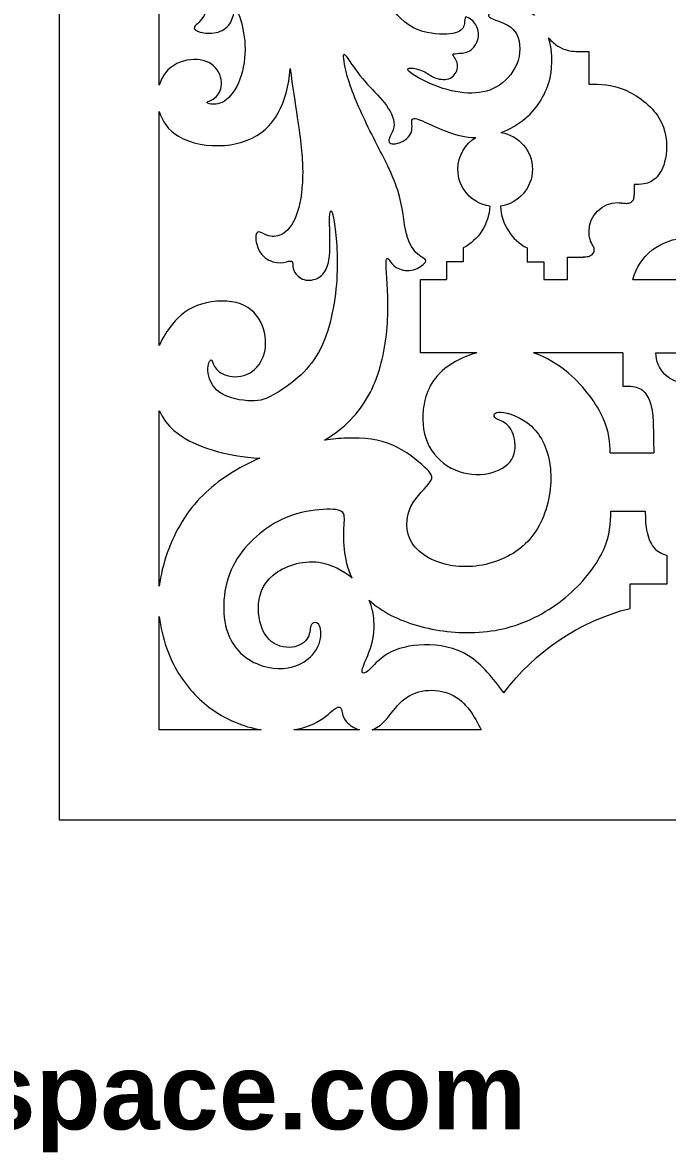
# Model space of a CAD drawing. Header units: millimetres. Extents: x -77 to 114, y -14 to 198.
# Drawn here: x 2.9 to 36.7, y -14 to 45.3 of the extents above; entities that cross this region are included whole.
import ezdxf

# ---------------------------------------------------------------- set-up
doc = ezdxf.new("R2010")
doc.units = ezdxf.units.MM
doc.header["$MEASUREMENT"] = 0
doc.layers.add('Default', color=7, linetype='Continuous')

msp = doc.modelspace()

# ---------------------------------------------------------------- linework, layer by layer
at = {"layer": 'Default', "lineweight": 9}
msp.add_lwpolyline([(4.776, 3.427), (70.682, 3.427), (70.682, 109.822), (4.776, 109.822), (4.776, 3.427)], close=True, dxfattribs=at)
for points, knots in [([(10.043, 54.648), (10.142, 54.094), (10.29, 53.525), (10.46, 52.915), (10.46, 52.915), (10.823, 51.616), (11.624, 50.07), (12.003, 49.088), (12.003, 49.088), (12.381, 48.107), (12.523, 47.447), (12.569, 46.912), (12.569, 46.912), (12.615, 46.376), (12.566, 45.963), (12.403, 45.671), (12.403, 45.671), (12.24, 45.379), (11.962, 45.206), (11.895, 45.077), (11.895, 45.077), (11.827, 44.948), (11.969, 44.861), (12.196, 44.803), (12.196, 44.803), (12.424, 44.744), (12.738, 44.713), (13.028, 44.778), (13.028, 44.778), (13.317, 44.843), (13.582, 45.003), (13.739, 45.237), (13.739, 45.237), (13.896, 45.471), (13.945, 45.779), (14.01, 45.89), (14.01, 45.89), (14.074, 46), (14.155, 45.914), (14.265, 45.594), (14.265, 45.594), (14.376, 45.274), (14.518, 44.72), (14.542, 44.116), (14.542, 44.116), (14.567, 43.513), (14.475, 42.86), (14.275, 42.325), (14.275, 42.325), (14.075, 41.789), (13.766, 41.37), (13.459, 41.173), (13.459, 41.173), (13.151, 40.976), (12.843, 41.001), (12.686, 41.035), (12.686, 41.035), (12.529, 41.068), (12.523, 41.112), (12.597, 41.152), (12.597, 41.152), (12.671, 41.191), (12.825, 41.229), (12.982, 41.364), (12.982, 41.364), (13.139, 41.5), (13.299, 41.734), (13.311, 42.054), (13.311, 42.054), (13.323, 42.374), (13.188, 42.78), (12.895, 43.036), (12.895, 43.036), (12.603, 43.291), (12.153, 43.396), (11.676, 43.347), (11.676, 43.347), (11.199, 43.298), (10.694, 43.094), (10.365, 42.666), (10.365, 42.666), (10.223, 42.482), (10.114, 42.257), (10.043, 42.009)], [0, 0, 0, 0, 0.045455, 0.045455, 0.045455, 0.045455, 0.090909, 0.090909, 0.090909, 0.090909, 0.136364, 0.136364, 0.136364, 0.136364, 0.181818, 0.181818, 0.181818, 0.181818, 0.227273, 0.227273, 0.227273, 0.227273, 0.272727, 0.272727, 0.272727, 0.272727, 0.318182, 0.318182, 0.318182, 0.318182, 0.363636, 0.363636, 0.363636, 0.363636, 0.409091, 0.409091, 0.409091, 0.409091, 0.454545, 0.454545, 0.454545, 0.454545, 0.5, 0.5, 0.5, 0.5, 0.545455, 0.545455, 0.545455, 0.545455, 0.590909, 0.590909, 0.590909, 0.590909, 0.636364, 0.636364, 0.636364, 0.636364, 0.681818, 0.681818, 0.681818, 0.681818, 0.727273, 0.727273, 0.727273, 0.727273, 0.772727, 0.772727, 0.772727, 0.772727, 0.818182, 0.818182, 0.818182, 0.818182, 0.863636, 0.863636, 0.863636, 0.863636, 0.909091, 0.909091, 0.909091, 0.909091, 1, 1, 1, 1]), ([(29.758, 45.676), (29.663, 45.75), (29.562, 45.813), (29.457, 45.864), (29.457, 45.864), (29.042, 46.067), (28.555, 46.092), (28.155, 46.034), (28.155, 46.034), (27.755, 45.975), (27.441, 45.834), (27.352, 45.726), (27.352, 45.726), (27.263, 45.618), (27.398, 45.544), (27.7, 45.437), (27.7, 45.437), (28.001, 45.329), (28.469, 45.187), (28.731, 44.818), (28.731, 44.818), (28.992, 44.448), (29.048, 43.851), (28.885, 43.319), (28.885, 43.319), (28.722, 42.786), (28.34, 42.318), (27.909, 42.023), (27.909, 42.023), (27.478, 41.727), (26.998, 41.604), (26.456, 41.598), (26.456, 41.598), (25.915, 41.591), (25.311, 41.703), (24.705, 41.924), (24.705, 41.924), (24.098, 42.145), (23.488, 42.478), (23.239, 42.672), (23.239, 42.672), (22.99, 42.866), (23.101, 42.921), (23.298, 42.909), (23.298, 42.909), (23.495, 42.897), (23.778, 42.816), (23.987, 42.709), (23.987, 42.709), (24.197, 42.601), (24.332, 42.466), (24.56, 42.386), (24.56, 42.386), (24.788, 42.306), (25.108, 42.281), (25.33, 42.386), (25.33, 42.386), (25.551, 42.49), (25.674, 42.725), (25.702, 42.925), (25.702, 42.925), (25.73, 43.124), (25.662, 43.291), (25.588, 43.408), (25.588, 43.408), (25.514, 43.525), (25.434, 43.593), (25.462, 43.63), (25.462, 43.63), (25.49, 43.666), (25.625, 43.673), (25.81, 43.688), (25.81, 43.688), (25.994, 43.703), (26.229, 43.728), (26.423, 43.876), (26.423, 43.876), (26.616, 44.024), (26.77, 44.295), (26.804, 44.556), (26.804, 44.556), (26.838, 44.818), (26.752, 45.07), (26.614, 45.258), (26.614, 45.258), (26.475, 45.446), (26.284, 45.569), (26.189, 45.587), (26.189, 45.587), (26.093, 45.606), (26.093, 45.52), (26.081, 45.366), (26.081, 45.366), (26.068, 45.212), (26.044, 44.99), (25.807, 44.852), (25.807, 44.852), (25.57, 44.713), (25.12, 44.658), (24.554, 44.713), (24.554, 44.713), (23.987, 44.768), (23.304, 44.935), (22.688, 45.55), (22.688, 45.55), (22.073, 46.166), (21.524, 47.232), (21.195, 48.143), (21.195, 48.143), (20.866, 49.054), (20.755, 49.811), (20.749, 50.482), (20.749, 50.482), (20.742, 51.153), (20.841, 51.739), (20.939, 52.016), (20.939, 52.016), (21.038, 52.293), (21.137, 52.262), (21.164, 52.093), (21.164, 52.093), (21.192, 51.923), (21.149, 51.615), (21.13, 51.341), (21.13, 51.341), (21.112, 51.067), (21.118, 50.827), (21.161, 50.59), (21.161, 50.59), (21.204, 50.353), (21.285, 50.119), (21.414, 49.965), (21.414, 49.965), (21.543, 49.811), (21.722, 49.737), (21.885, 49.697), (21.885, 49.697), (22.048, 49.658), (22.196, 49.651), (22.322, 49.719), (22.322, 49.719), (22.448, 49.787), (22.553, 49.928), (22.608, 50.03), (22.608, 50.03), (22.664, 50.131), (22.67, 50.193), (22.707, 50.221), (22.707, 50.221), (22.743, 50.248), (22.812, 50.242), (22.87, 50.199), (22.87, 50.199), (22.928, 50.156), (22.978, 50.076), (23.097, 49.99), (23.097, 49.99), (23.202, 49.915), (23.36, 49.835), (23.556, 49.824)], [0, 0, 0, 0, 0.02439, 0.02439, 0.02439, 0.02439, 0.04878, 0.04878, 0.04878, 0.04878, 0.073171, 0.073171, 0.073171, 0.073171, 0.097561, 0.097561, 0.097561, 0.097561, 0.121951, 0.121951, 0.121951, 0.121951, 0.146341, 0.146341, 0.146341, 0.146341, 0.170732, 0.170732, 0.170732, 0.170732, 0.195122, 0.195122, 0.195122, 0.195122, 0.219512, 0.219512, 0.219512, 0.219512, 0.243902, 0.243902, 0.243902, 0.243902, 0.268293, 0.268293, 0.268293, 0.268293, 0.292683, 0.292683, 0.292683, 0.292683, 0.317073, 0.317073, 0.317073, 0.317073, 0.341463, 0.341463, 0.341463, 0.341463, 0.365854, 0.365854, 0.365854, 0.365854, 0.390244, 0.390244, 0.390244, 0.390244, 0.414634, 0.414634, 0.414634, 0.414634, 0.439024, 0.439024, 0.439024, 0.439024, 0.463415, 0.463415, 0.463415, 0.463415, 0.487805, 0.487805, 0.487805, 0.487805, 0.512195, 0.512195, 0.512195, 0.512195, 0.536585, 0.536585, 0.536585, 0.536585, 0.560976, 0.560976, 0.560976, 0.560976, 0.585366, 0.585366, 0.585366, 0.585366, 0.609756, 0.609756, 0.609756, 0.609756, 0.634146, 0.634146, 0.634146, 0.634146, 0.658537, 0.658537, 0.658537, 0.658537, 0.682927, 0.682927, 0.682927, 0.682927, 0.707317, 0.707317, 0.707317, 0.707317, 0.731707, 0.731707, 0.731707, 0.731707, 0.756098, 0.756098, 0.756098, 0.756098, 0.780488, 0.780488, 0.780488, 0.780488, 0.804878, 0.804878, 0.804878, 0.804878, 0.829268, 0.829268, 0.829268, 0.829268, 0.853659, 0.853659, 0.853659, 0.853659, 0.878049, 0.878049, 0.878049, 0.878049, 0.902439, 0.902439, 0.902439, 0.902439, 0.926829, 0.926829, 0.926829, 0.926829, 0.95122, 0.95122, 0.95122, 0.95122, 1, 1, 1, 1]), ([(27.999, 39.528), (28.453, 39.7), (28.903, 39.956), (29.285, 40.283), (29.285, 40.283), (29.928, 40.834), (30.384, 41.591), (30.566, 42.395), (30.566, 42.395), (30.732, 43.129), (30.669, 43.902), (30.49, 44.5)], [0, 0, 0, 0, 0.25, 0.25, 0.25, 0.25, 0.5, 0.5, 0.5, 0.5, 1, 1, 1, 1]), ([(30.49, 44.5), (30.653, 44.318), (30.821, 44.17), (30.983, 44.064), (30.983, 44.064), (31.328, 43.84), (31.648, 43.802), (31.913, 43.787), (31.913, 43.787), (32.178, 43.771), (32.387, 43.778), (32.596, 43.784)], [0, 0, 0, 0, 0.25, 0.25, 0.25, 0.25, 0.5, 0.5, 0.5, 0.5, 1, 1, 1, 1]), ([(18.72, 23.37), (19.103, 23.599), (19.473, 23.866), (19.803, 24.163), (19.803, 24.163), (20.6, 24.88), (21.167, 25.774), (21.524, 26.82), (21.524, 26.82), (21.881, 27.867), (22.029, 29.068), (22.05, 30.133), (22.05, 30.133), (22.072, 31.198), (21.967, 32.128), (21.955, 32.565), (21.955, 32.565), (21.943, 33.002), (22.023, 32.946), (22.109, 32.836), (22.109, 32.836), (22.195, 32.725), (22.288, 32.558), (22.488, 32.439), (22.488, 32.439), (22.688, 32.319), (22.996, 32.245), (23.282, 32.294), (23.282, 32.294), (23.568, 32.343), (23.833, 32.516), (23.956, 32.639), (23.956, 32.639), (24.079, 32.762), (24.061, 32.836), (23.987, 32.891), (23.987, 32.891), (23.913, 32.947), (23.784, 32.983), (23.596, 33.156), (23.596, 33.156), (23.408, 33.328), (23.162, 33.636), (23.02, 34.209), (23.02, 34.209), (22.879, 34.781), (22.841, 35.619), (22.564, 36.499), (22.564, 36.499), (22.287, 37.38), (21.77, 38.303), (21.287, 39.258), (21.287, 39.258), (20.804, 40.212), (20.354, 41.197), (20.086, 41.964), (20.086, 41.964), (19.819, 42.73), (19.732, 43.279), (19.723, 43.506), (19.723, 43.506), (19.714, 43.734), (19.782, 43.642), (19.975, 43.365), (19.975, 43.365), (20.169, 43.088), (20.49, 42.626), (20.837, 42.219), (20.837, 42.219), (21.185, 41.813), (21.561, 41.462), (21.862, 41.083), (21.862, 41.083), (22.164, 40.705), (22.392, 40.298), (22.374, 39.935), (22.374, 39.935), (22.355, 39.572), (22.09, 39.252), (22.096, 39.082), (22.096, 39.082), (22.103, 38.913), (22.38, 38.894), (22.654, 38.99), (22.654, 38.99), (22.928, 39.085), (23.199, 39.295), (23.282, 39.553), (23.282, 39.553), (23.365, 39.812), (23.26, 40.12), (23.334, 40.224), (23.334, 40.224), (23.408, 40.329), (23.66, 40.231), (23.99, 40.08), (23.99, 40.08), (24.319, 39.929), (24.726, 39.725), (25.237, 39.544), (25.237, 39.544), (25.645, 39.399), (26.119, 39.268), (26.662, 39.268)], [0, 0, 0, 0, 0.037037, 0.037037, 0.037037, 0.037037, 0.074074, 0.074074, 0.074074, 0.074074, 0.111111, 0.111111, 0.111111, 0.111111, 0.148148, 0.148148, 0.148148, 0.148148, 0.185185, 0.185185, 0.185185, 0.185185, 0.222222, 0.222222, 0.222222, 0.222222, 0.259259, 0.259259, 0.259259, 0.259259, 0.296296, 0.296296, 0.296296, 0.296296, 0.333333, 0.333333, 0.333333, 0.333333, 0.37037, 0.37037, 0.37037, 0.37037, 0.407407, 0.407407, 0.407407, 0.407407, 0.444444, 0.444444, 0.444444, 0.444444, 0.481481, 0.481481, 0.481481, 0.481481, 0.518519, 0.518519, 0.518519, 0.518519, 0.555556, 0.555556, 0.555556, 0.555556, 0.592593, 0.592593, 0.592593, 0.592593, 0.62963, 0.62963, 0.62963, 0.62963, 0.666667, 0.666667, 0.666667, 0.666667, 0.703704, 0.703704, 0.703704, 0.703704, 0.740741, 0.740741, 0.740741, 0.740741, 0.777778, 0.777778, 0.777778, 0.777778, 0.814815, 0.814815, 0.814815, 0.814815, 0.851852, 0.851852, 0.851852, 0.851852, 0.888889, 0.888889, 0.888889, 0.888889, 0.925926, 0.925926, 0.925926, 0.925926, 1, 1, 1, 1]), ([(10.043, 40.634), (10.191, 40.122), (10.514, 39.648), (11.045, 39.329), (11.045, 39.329), (11.685, 38.944), (12.628, 38.784), (13.474, 38.852), (13.474, 38.852), (14.321, 38.92), (15.072, 39.215), (15.617, 39.701), (15.617, 39.701), (16.161, 40.188), (16.5, 40.865), (16.703, 41.598), (16.703, 41.598), (16.816, 42.005), (16.888, 42.429), (16.915, 42.885)], [0, 0, 0, 0, 0.166667, 0.166667, 0.166667, 0.166667, 0.333333, 0.333333, 0.333333, 0.333333, 0.5, 0.5, 0.5, 0.5, 0.666667, 0.666667, 0.666667, 0.666667, 1, 1, 1, 1]), ([(16.915, 42.885), (17.036, 41.959), (17.178, 41.068), (17.289, 40.324), (17.289, 40.324), (17.471, 39.104), (17.57, 38.279), (17.573, 37.487), (17.573, 37.487), (17.576, 36.696), (17.484, 35.939), (17.305, 35.372), (17.305, 35.372), (17.127, 34.806), (16.862, 34.43), (16.585, 34.239), (16.585, 34.239), (16.308, 34.048), (16.018, 34.042), (15.791, 34.104), (15.791, 34.104), (15.563, 34.165), (15.397, 34.295), (15.28, 34.304), (15.28, 34.304), (15.163, 34.313), (15.095, 34.202), (15.11, 33.965), (15.11, 33.965), (15.126, 33.728), (15.224, 33.365), (15.43, 33.116), (15.43, 33.116), (15.637, 32.866), (15.951, 32.731), (16.215, 32.697), (16.215, 32.697), (16.48, 32.663), (16.696, 32.731), (16.831, 32.762), (16.831, 32.762), (16.967, 32.792), (17.022, 32.786), (17.041, 32.697), (17.041, 32.697), (17.059, 32.608), (17.041, 32.435), (17.127, 32.25), (17.127, 32.25), (17.213, 32.066), (17.404, 31.869), (17.65, 31.798), (17.65, 31.798), (17.896, 31.727), (18.198, 31.783), (18.417, 31.912), (18.417, 31.912), (18.635, 32.041), (18.771, 32.245), (18.863, 32.494), (18.863, 32.494), (18.955, 32.743), (19.005, 33.039), (19.008, 33.574), (19.008, 33.574), (19.011, 34.11), (18.968, 34.886), (18.995, 35.221), (18.995, 35.221), (19.023, 35.557), (19.122, 35.452), (19.226, 34.84), (19.226, 34.84), (19.331, 34.227), (19.442, 33.106), (19.359, 31.807), (19.359, 31.807), (19.276, 30.508), (18.999, 29.03), (18.402, 27.968), (18.402, 27.968), (17.804, 26.906), (16.887, 26.259), (16.277, 25.887), (16.277, 25.887), (15.668, 25.515), (15.366, 25.416), (14.864, 25.428), (14.864, 25.428), (14.363, 25.441), (13.66, 25.564), (13.223, 25.872), (13.223, 25.872), (12.786, 26.18), (12.614, 26.672), (12.592, 27.02), (12.592, 27.02), (12.571, 27.368), (12.7, 27.571), (12.764, 27.587), (12.764, 27.587), (12.829, 27.602), (12.829, 27.429), (12.94, 27.242), (12.94, 27.242), (13.051, 27.054), (13.273, 26.851), (13.608, 26.755), (13.608, 26.755), (13.943, 26.66), (14.393, 26.672), (14.775, 26.887), (14.775, 26.887), (15.156, 27.103), (15.471, 27.522), (15.581, 28.027), (15.581, 28.027), (15.692, 28.531), (15.6, 29.123), (15.351, 29.6), (15.351, 29.6), (15.101, 30.077), (14.695, 30.44), (14.082, 30.591), (14.082, 30.591), (13.469, 30.742), (12.65, 30.68), (12.023, 30.437), (12.023, 30.437), (11.395, 30.194), (10.957, 29.769), (10.597, 29.289), (10.597, 29.289), (10.38, 28.999), (10.19, 28.688), (10.043, 28.342)], [0, 0, 0, 0, 0.028571, 0.028571, 0.028571, 0.028571, 0.057143, 0.057143, 0.057143, 0.057143, 0.085714, 0.085714, 0.085714, 0.085714, 0.114286, 0.114286, 0.114286, 0.114286, 0.142857, 0.142857, 0.142857, 0.142857, 0.171429, 0.171429, 0.171429, 0.171429, 0.2, 0.2, 0.2, 0.2, 0.228571, 0.228571, 0.228571, 0.228571, 0.257143, 0.257143, 0.257143, 0.257143, 0.285714, 0.285714, 0.285714, 0.285714, 0.314286, 0.314286, 0.314286, 0.314286, 0.342857, 0.342857, 0.342857, 0.342857, 0.371429, 0.371429, 0.371429, 0.371429, 0.4, 0.4, 0.4, 0.4, 0.428571, 0.428571, 0.428571, 0.428571, 0.457143, 0.457143, 0.457143, 0.457143, 0.485714, 0.485714, 0.485714, 0.485714, 0.514286, 0.514286, 0.514286, 0.514286, 0.542857, 0.542857, 0.542857, 0.542857, 0.571429, 0.571429, 0.571429, 0.571429, 0.6, 0.6, 0.6, 0.6, 0.628571, 0.628571, 0.628571, 0.628571, 0.657143, 0.657143, 0.657143, 0.657143, 0.685714, 0.685714, 0.685714, 0.685714, 0.714286, 0.714286, 0.714286, 0.714286, 0.742857, 0.742857, 0.742857, 0.742857, 0.771429, 0.771429, 0.771429, 0.771429, 0.8, 0.8, 0.8, 0.8, 0.828571, 0.828571, 0.828571, 0.828571, 0.857143, 0.857143, 0.857143, 0.857143, 0.885714, 0.885714, 0.885714, 0.885714, 0.914286, 0.914286, 0.914286, 0.914286, 0.942857, 0.942857, 0.942857, 0.942857, 1, 1, 1, 1]), ([(32.596, 42.066), (33.187, 42.066), (33.779, 42.066), (34.453, 41.786), (34.453, 41.786), (35.127, 41.506), (35.885, 40.945), (36.285, 40.299), (36.285, 40.299), (36.685, 39.652), (36.728, 38.92), (36.658, 38.365), (36.658, 38.365), (36.587, 37.811), (36.402, 37.436), (36.186, 37.202), (36.186, 37.202), (35.971, 36.968), (35.724, 36.875), (35.518, 36.832), (35.518, 36.832), (35.312, 36.789), (35.145, 36.795), (34.979, 36.801)], [0, 0, 0, 0, 0.142857, 0.142857, 0.142857, 0.142857, 0.285714, 0.285714, 0.285714, 0.285714, 0.428571, 0.428571, 0.428571, 0.428571, 0.571429, 0.571429, 0.571429, 0.571429, 0.714286, 0.714286, 0.714286, 0.714286, 1, 1, 1, 1]), ([(27.401, 35.657), (26.452, 35.793), (25.723, 36.609), (25.723, 37.596), (25.723, 37.596), (25.723, 38.303), (26.099, 38.924), (26.662, 39.268)], [0, 0, 0, 0, 0.333333, 0.333333, 0.333333, 0.333333, 1, 1, 1, 1]), ([(27.999, 39.528), (28.929, 39.376), (29.639, 38.569), (29.639, 37.596), (29.639, 37.596), (29.639, 36.61), (28.911, 35.794), (27.963, 35.658)], [0, 0, 0, 0, 0.333333, 0.333333, 0.333333, 0.333333, 1, 1, 1, 1]), ([(34.374, 35.823), (34.474, 35.812), (34.574, 35.801), (34.655, 35.808), (34.655, 35.808), (34.736, 35.816), (34.798, 35.842), (34.849, 35.883), (34.849, 35.883), (34.9, 35.923), (34.94, 35.978), (34.96, 36.042), (34.96, 36.042), (34.98, 36.105), (34.98, 36.176), (34.979, 36.247)], [0, 0, 0, 0, 0.2, 0.2, 0.2, 0.2, 0.4, 0.4, 0.4, 0.4, 0.6, 0.6, 0.6, 0.6, 1, 1, 1, 1]), ([(32.825, 33.555), (32.69, 33.78), (32.613, 34.045), (32.613, 34.328), (32.613, 34.328), (32.613, 35.164), (33.291, 35.843), (34.127, 35.843), (34.127, 35.843), (34.211, 35.843), (34.294, 35.836), (34.374, 35.823)], [0, 0, 0, 0, 0.25, 0.25, 0.25, 0.25, 0.5, 0.5, 0.5, 0.5, 1, 1, 1, 1]), ([(26.006, 33.464), (26.006, 33.464), (26.006, 32.737), (26.006, 32.737), (26.006, 32.737), (26.006, 32.737), (25.131, 32.737), (25.131, 32.737), (25.131, 32.737), (25.131, 32.737), (25.131, 31.8), (25.131, 31.8)], [0, 0, 0, 0, 0.25, 0.25, 0.25, 0.25, 0.5, 0.5, 0.5, 0.5, 1, 1, 1, 1]), ([(29.358, 33.464), (29.358, 33.464), (29.358, 32.737), (29.358, 32.737), (29.358, 32.737), (29.358, 32.737), (30.233, 32.737), (30.233, 32.737), (30.233, 32.737), (30.233, 32.737), (30.233, 31.8), (30.233, 31.8)], [0, 0, 0, 0, 0.25, 0.25, 0.25, 0.25, 0.5, 0.5, 0.5, 0.5, 1, 1, 1, 1]), ([(32.825, 33.555), (32.849, 33.501), (32.873, 33.447), (32.874, 33.378), (32.874, 33.378), (32.875, 33.309), (32.853, 33.224), (32.804, 33.155), (32.804, 33.155), (32.755, 33.085), (32.678, 33.032), (32.59, 33.005), (32.59, 33.005), (32.503, 32.978), (32.404, 32.977), (32.305, 32.977)], [0, 0, 0, 0, 0.2, 0.2, 0.2, 0.2, 0.4, 0.4, 0.4, 0.4, 0.6, 0.6, 0.6, 0.6, 1, 1, 1, 1]), ([(26.713, 27.958), (26.713, 27.958), (23.765, 27.958), (23.765, 27.958), (23.765, 27.958), (23.765, 27.958), (23.765, 31.8), (23.765, 31.8), (23.765, 31.8), (23.765, 31.8), (25.131, 31.8), (25.131, 31.8)], [0, 0, 0, 0, 0.25, 0.25, 0.25, 0.25, 0.5, 0.5, 0.5, 0.5, 1, 1, 1, 1]), ([(26.713, 27.958), (26.071, 27.766), (25.48, 27.471), (25.048, 27.129), (25.048, 27.129), (24.247, 26.495), (23.989, 25.694), (23.909, 24.968), (23.909, 24.968), (23.829, 24.241), (23.927, 23.589), (24.223, 23.041), (24.223, 23.041), (24.518, 22.493), (25.011, 22.049), (25.577, 21.803), (25.577, 21.803), (26.144, 21.557), (26.784, 21.507), (27.332, 21.618), (27.332, 21.618), (27.88, 21.729), (28.336, 22), (28.557, 22.369), (28.557, 22.369), (28.779, 22.739), (28.767, 23.207), (28.668, 23.558), (28.668, 23.558), (28.57, 23.909), (28.385, 24.143), (28.182, 24.278), (28.182, 24.278), (27.979, 24.414), (27.757, 24.451), (27.665, 24.561), (27.665, 24.561), (27.572, 24.672), (27.609, 24.857), (27.978, 24.839), (27.978, 24.839), (28.348, 24.82), (29.05, 24.598), (29.586, 24.1), (29.586, 24.1), (30.121, 23.601), (30.491, 22.825), (30.583, 21.896), (30.583, 21.896), (30.676, 20.966), (30.491, 19.882), (30.072, 19.032), (30.072, 19.032), (29.653, 18.183), (29.001, 17.567), (28.176, 17.179), (28.176, 17.179), (27.35, 16.791), (26.353, 16.631), (25.442, 16.773), (25.442, 16.773), (24.531, 16.914), (23.705, 17.358), (23.318, 17.955), (23.318, 17.955), (22.93, 18.552), (22.979, 19.303), (23.262, 19.882), (23.262, 19.882), (23.545, 20.461), (24.063, 20.867), (24.259, 21.157), (24.259, 21.157), (24.457, 21.446), (24.333, 21.619), (23.97, 21.957), (23.97, 21.957), (23.607, 22.296), (23.003, 22.801), (22.302, 23.102), (22.302, 23.102), (21.6, 23.404), (20.799, 23.503), (19.882, 23.472), (19.882, 23.472), (19.512, 23.459), (19.123, 23.426), (18.72, 23.37)], [0, 0, 0, 0, 0.043478, 0.043478, 0.043478, 0.043478, 0.086957, 0.086957, 0.086957, 0.086957, 0.130435, 0.130435, 0.130435, 0.130435, 0.173913, 0.173913, 0.173913, 0.173913, 0.217391, 0.217391, 0.217391, 0.217391, 0.26087, 0.26087, 0.26087, 0.26087, 0.304348, 0.304348, 0.304348, 0.304348, 0.347826, 0.347826, 0.347826, 0.347826, 0.391304, 0.391304, 0.391304, 0.391304, 0.434783, 0.434783, 0.434783, 0.434783, 0.478261, 0.478261, 0.478261, 0.478261, 0.521739, 0.521739, 0.521739, 0.521739, 0.565217, 0.565217, 0.565217, 0.565217, 0.608696, 0.608696, 0.608696, 0.608696, 0.652174, 0.652174, 0.652174, 0.652174, 0.695652, 0.695652, 0.695652, 0.695652, 0.73913, 0.73913, 0.73913, 0.73913, 0.782609, 0.782609, 0.782609, 0.782609, 0.826087, 0.826087, 0.826087, 0.826087, 0.869565, 0.869565, 0.869565, 0.869565, 0.913043, 0.913043, 0.913043, 0.913043, 1, 1, 1, 1]), ([(33.723, 22.696), (33.705, 23.244), (33.686, 23.792), (33.357, 24.522), (33.357, 24.522), (33.027, 25.251), (32.387, 26.163), (31.531, 26.889), (31.531, 26.889), (30.996, 27.344), (30.374, 27.726), (29.689, 27.958)], [0, 0, 0, 0, 0.25, 0.25, 0.25, 0.25, 0.5, 0.5, 0.5, 0.5, 1, 1, 1, 1]), ([(34.388, 26.206), (34.671, 26.206), (34.955, 26.206), (35.183, 26.12), (35.183, 26.12), (35.41, 26.034), (35.583, 25.861), (35.706, 25.631), (35.706, 25.631), (35.829, 25.4), (35.903, 25.11), (35.943, 24.79), (35.943, 24.79), (35.983, 24.47), (35.989, 24.119), (35.995, 23.765), (35.995, 23.765), (36.001, 23.411), (36.008, 23.054), (36.014, 22.696)], [0, 0, 0, 0, 0.166667, 0.166667, 0.166667, 0.166667, 0.333333, 0.333333, 0.333333, 0.333333, 0.5, 0.5, 0.5, 0.5, 0.666667, 0.666667, 0.666667, 0.666667, 1, 1, 1, 1]), ([(10.043, 24.911), (10.227, 24.511), (10.485, 24.17), (10.81, 23.883), (10.81, 23.883), (11.284, 23.465), (11.9, 23.163), (12.568, 22.935), (12.568, 22.935), (13.235, 22.707), (13.956, 22.553), (14.695, 22.47), (14.695, 22.47), (14.903, 22.447), (15.112, 22.429), (15.325, 22.421)], [0, 0, 0, 0, 0.2, 0.2, 0.2, 0.2, 0.4, 0.4, 0.4, 0.4, 0.6, 0.6, 0.6, 0.6, 1, 1, 1, 1]), ([(15.325, 22.421), (14.754, 22.176), (14.194, 21.887), (13.676, 21.551), (13.676, 21.551), (12.697, 20.917), (11.859, 20.116), (11.244, 19.1), (11.244, 19.1), (10.628, 18.085), (10.178, 16.853), (10.043, 15.689)], [0, 0, 0, 0, 0.25, 0.25, 0.25, 0.25, 0.5, 0.5, 0.5, 0.5, 1, 1, 1, 1]), ([(20.178, 16.119), (19.699, 16.528), (19.078, 16.861), (18.423, 16.951), (18.423, 16.951), (17.536, 17.075), (16.588, 16.754), (16.015, 16.274), (16.015, 16.274), (15.443, 15.794), (15.246, 15.153), (15.246, 14.526), (15.246, 14.526), (15.246, 13.898), (15.443, 13.282), (15.787, 12.918), (15.787, 12.918), (16.132, 12.555), (16.625, 12.444), (17.019, 12.493), (17.019, 12.493), (17.413, 12.543), (17.709, 12.752), (17.844, 12.998), (17.844, 12.998), (17.979, 13.245), (17.955, 13.528), (18.035, 13.676), (18.035, 13.676), (18.115, 13.824), (18.3, 13.836), (18.416, 13.676), (18.416, 13.676), (18.533, 13.516), (18.583, 13.183), (18.478, 12.808), (18.478, 12.808), (18.373, 12.432), (18.115, 12.013), (17.647, 11.724), (17.647, 11.724), (17.179, 11.435), (16.502, 11.274), (15.738, 11.44), (15.738, 11.44), (14.975, 11.607), (14.125, 12.099), (13.712, 13.054), (13.712, 13.054), (13.3, 14.008), (13.325, 15.424), (13.817, 16.551), (13.817, 16.551), (14.309, 17.678), (15.27, 18.516), (16.101, 19.002), (16.101, 19.002), (16.932, 19.488), (17.635, 19.624), (18.226, 19.691), (18.226, 19.691), (18.817, 19.759), (19.297, 19.759), (19.537, 19.661), (19.537, 19.661), (19.777, 19.562), (19.777, 19.365), (19.759, 19.026), (19.759, 19.026), (19.74, 18.688), (19.703, 18.207), (19.765, 17.629), (19.765, 17.629), (19.814, 17.162), (19.929, 16.63), (20.178, 16.119)], [0, 0, 0, 0, 0.05, 0.05, 0.05, 0.05, 0.1, 0.1, 0.1, 0.1, 0.15, 0.15, 0.15, 0.15, 0.2, 0.2, 0.2, 0.2, 0.25, 0.25, 0.25, 0.25, 0.3, 0.3, 0.3, 0.3, 0.35, 0.35, 0.35, 0.35, 0.4, 0.4, 0.4, 0.4, 0.45, 0.45, 0.45, 0.45, 0.5, 0.5, 0.5, 0.5, 0.55, 0.55, 0.55, 0.55, 0.6, 0.6, 0.6, 0.6, 0.65, 0.65, 0.65, 0.65, 0.7, 0.7, 0.7, 0.7, 0.75, 0.75, 0.75, 0.75, 0.8, 0.8, 0.8, 0.8, 0.85, 0.85, 0.85, 0.85, 0.9, 0.9, 0.9, 0.9, 1, 1, 1, 1]), ([(21.064, 14.958), (21.39, 14.662), (21.78, 14.392), (22.228, 14.162), (22.228, 14.162), (23.053, 13.737), (24.075, 13.442), (25.164, 13.318), (25.164, 13.318), (26.254, 13.195), (27.412, 13.245), (28.52, 13.571), (28.52, 13.571), (29.629, 13.897), (30.688, 14.501), (31.543, 15.246), (31.543, 15.246), (32.399, 15.991), (33.052, 16.877), (33.387, 17.632), (33.387, 17.632), (33.723, 18.386), (33.742, 19.008), (33.76, 19.63)], [0, 0, 0, 0, 0.142857, 0.142857, 0.142857, 0.142857, 0.285714, 0.285714, 0.285714, 0.285714, 0.428571, 0.428571, 0.428571, 0.428571, 0.571429, 0.571429, 0.571429, 0.571429, 0.714286, 0.714286, 0.714286, 0.714286, 1, 1, 1, 1]), ([(35.57, 19.63), (35.57, 19.31), (35.57, 18.99), (35.634, 18.652), (35.634, 18.652), (35.699, 18.313), (35.829, 17.956), (36.02, 17.728), (36.02, 17.728), (36.211, 17.5), (36.463, 17.401), (36.716, 17.303)], [0, 0, 0, 0, 0.25, 0.25, 0.25, 0.25, 0.5, 0.5, 0.5, 0.5, 1, 1, 1, 1]), ([(34.766, 14.533), (34.766, 14.533), (34.766, 15.825), (34.766, 15.825), (34.766, 15.825), (34.766, 15.825), (36.716, 15.825), (36.716, 15.825), (36.716, 15.825), (36.716, 15.825), (36.716, 17.303), (36.716, 17.303)], [0, 0, 0, 0, 0.25, 0.25, 0.25, 0.25, 0.5, 0.5, 0.5, 0.5, 1, 1, 1, 1]), ([(28.144, 10.103), (27.572, 10.847), (26.999, 11.59), (26.288, 12.036), (26.288, 12.036), (25.578, 12.481), (24.727, 12.629), (23.964, 12.617), (23.964, 12.617), (23.201, 12.604), (22.523, 12.432), (22.037, 12.149), (22.037, 12.149), (21.551, 11.865), (21.255, 11.471), (21.034, 11.275), (21.034, 11.275), (20.812, 11.077), (20.664, 11.077), (20.701, 11.293), (20.701, 11.293), (20.738, 11.508), (20.96, 11.939), (21.113, 12.395), (21.113, 12.395), (21.267, 12.851), (21.354, 13.331), (21.317, 13.885), (21.317, 13.885), (21.294, 14.223), (21.226, 14.589), (21.064, 14.958)], [0, 0, 0, 0, 0.111111, 0.111111, 0.111111, 0.111111, 0.222222, 0.222222, 0.222222, 0.222222, 0.333333, 0.333333, 0.333333, 0.333333, 0.444444, 0.444444, 0.444444, 0.444444, 0.555556, 0.555556, 0.555556, 0.555556, 0.666667, 0.666667, 0.666667, 0.666667, 0.777778, 0.777778, 0.777778, 0.777778, 1, 1, 1, 1]), ([(10.043, 14.104), (10.108, 13.527), (10.242, 12.976), (10.418, 12.463), (10.418, 12.463), (10.75, 11.496), (11.293, 10.659), (11.914, 10.006), (11.914, 10.006), (12.536, 9.354), (13.239, 8.885), (13.989, 8.565), (13.989, 8.565), (14.444, 8.371), (14.918, 8.232), (15.388, 8.153)], [0, 0, 0, 0, 0.2, 0.2, 0.2, 0.2, 0.4, 0.4, 0.4, 0.4, 0.6, 0.6, 0.6, 0.6, 1, 1, 1, 1]), ([(21.228, 8.153), (21.467, 8.236), (21.686, 8.409), (21.892, 8.628), (21.892, 8.628), (22.19, 8.947), (22.462, 9.366), (22.8, 9.667), (22.8, 9.667), (23.139, 9.969), (23.545, 10.154), (24.001, 10.209), (24.001, 10.209), (24.457, 10.265), (24.961, 10.19), (25.368, 10.006), (25.368, 10.006), (25.774, 9.821), (26.082, 9.526), (26.33, 9.198), (26.33, 9.198), (26.578, 8.871), (26.767, 8.512), (26.954, 8.153)], [0, 0, 0, 0, 0.142857, 0.142857, 0.142857, 0.142857, 0.285714, 0.285714, 0.285714, 0.285714, 0.428571, 0.428571, 0.428571, 0.428571, 0.571429, 0.571429, 0.571429, 0.571429, 0.714286, 0.714286, 0.714286, 0.714286, 1, 1, 1, 1]), ([(17.108, 8.153), (17.553, 8.231), (17.958, 8.367), (18.281, 8.534), (18.281, 8.534), (18.792, 8.799), (19.1, 9.144), (19.297, 9.28), (19.297, 9.28), (19.494, 9.415), (19.58, 9.341), (19.623, 9.187), (19.623, 9.187), (19.666, 9.033), (19.666, 8.799), (19.879, 8.567), (19.879, 8.567), (20.03, 8.401), (20.29, 8.236), (20.562, 8.153)], [0, 0, 0, 0, 0.166667, 0.166667, 0.166667, 0.166667, 0.333333, 0.333333, 0.333333, 0.333333, 0.5, 0.5, 0.5, 0.5, 0.666667, 0.666667, 0.666667, 0.666667, 1, 1, 1, 1])]:
    msp.add_open_spline(points, degree=3, knots=knots, dxfattribs=at)
for points in [[(10.043, 42.009), (10.043, 42.009), (10.043, 54.648), (10.043, 54.648)], [(32.596, 43.784), (32.596, 43.784), (32.596, 42.066), (32.596, 42.066)], [(10.043, 28.342), (10.043, 28.342), (10.043, 40.634), (10.043, 40.634)], [(34.979, 36.801), (34.979, 36.801), (34.979, 36.247), (34.979, 36.247)], [(27.401, 35.657), (27.357, 34.704), (26.803, 33.883), (26.006, 33.464)], [(27.963, 35.657), (28.006, 34.704), (28.561, 33.883), (29.358, 33.464)], [(34.906, 31.8), (35.234, 33.052), (36.374, 33.975), (37.729, 33.975)], [(31.488, 31.8), (31.488, 31.8), (31.488, 32.977), (31.488, 32.977)], [(31.488, 32.977), (31.488, 32.977), (32.305, 32.977), (32.305, 32.977)], [(30.233, 31.8), (30.233, 31.8), (31.488, 31.8), (31.488, 31.8)], [(34.906, 31.8), (34.906, 31.8), (40.552, 31.8), (40.552, 31.8)], [(34.388, 27.958), (34.388, 27.958), (29.689, 27.958), (29.689, 27.958)], [(34.388, 27.958), (34.388, 27.958), (34.388, 26.206), (34.388, 26.206)], [(37.729, 26.354), (36.843, 26.354), (36.125, 27.072), (36.125, 27.958)], [(36.125, 27.958), (36.125, 27.958), (39.333, 27.958), (39.333, 27.958)], [(10.043, 15.689), (10.043, 15.689), (10.043, 24.91), (10.043, 24.91)], [(33.723, 22.696), (33.723, 22.696), (36.014, 22.696), (36.014, 22.696)], [(33.76, 19.63), (33.76, 19.63), (35.57, 19.63), (35.57, 19.63)], [(28.144, 10.103), (29.758, 12.257), (32.081, 13.849), (34.766, 14.533)], [(10.043, 8.153), (10.043, 8.153), (10.043, 14.104), (10.043, 14.104)], [(15.388, 8.153), (15.388, 8.153), (10.043, 8.153), (10.043, 8.153)], [(20.562, 8.153), (20.562, 8.153), (17.107, 8.153), (17.107, 8.153)], [(26.954, 8.153), (26.954, 8.153), (21.227, 8.153), (21.227, 8.153)]]:
    msp.add_open_spline(points, degree=3, dxfattribs=at)

# ---------------------------------------------------------------- texts
at = {"insert": (-40.859, -8.84), "char_height": 4, "width": 115.80572, "attachment_point": 1}
msp.add_mtext('{\\fArial|b1|i0|c0|p34;www.craftsmanspace.com}', dxfattribs=at)

doc.saveas('drawing.dxf')
